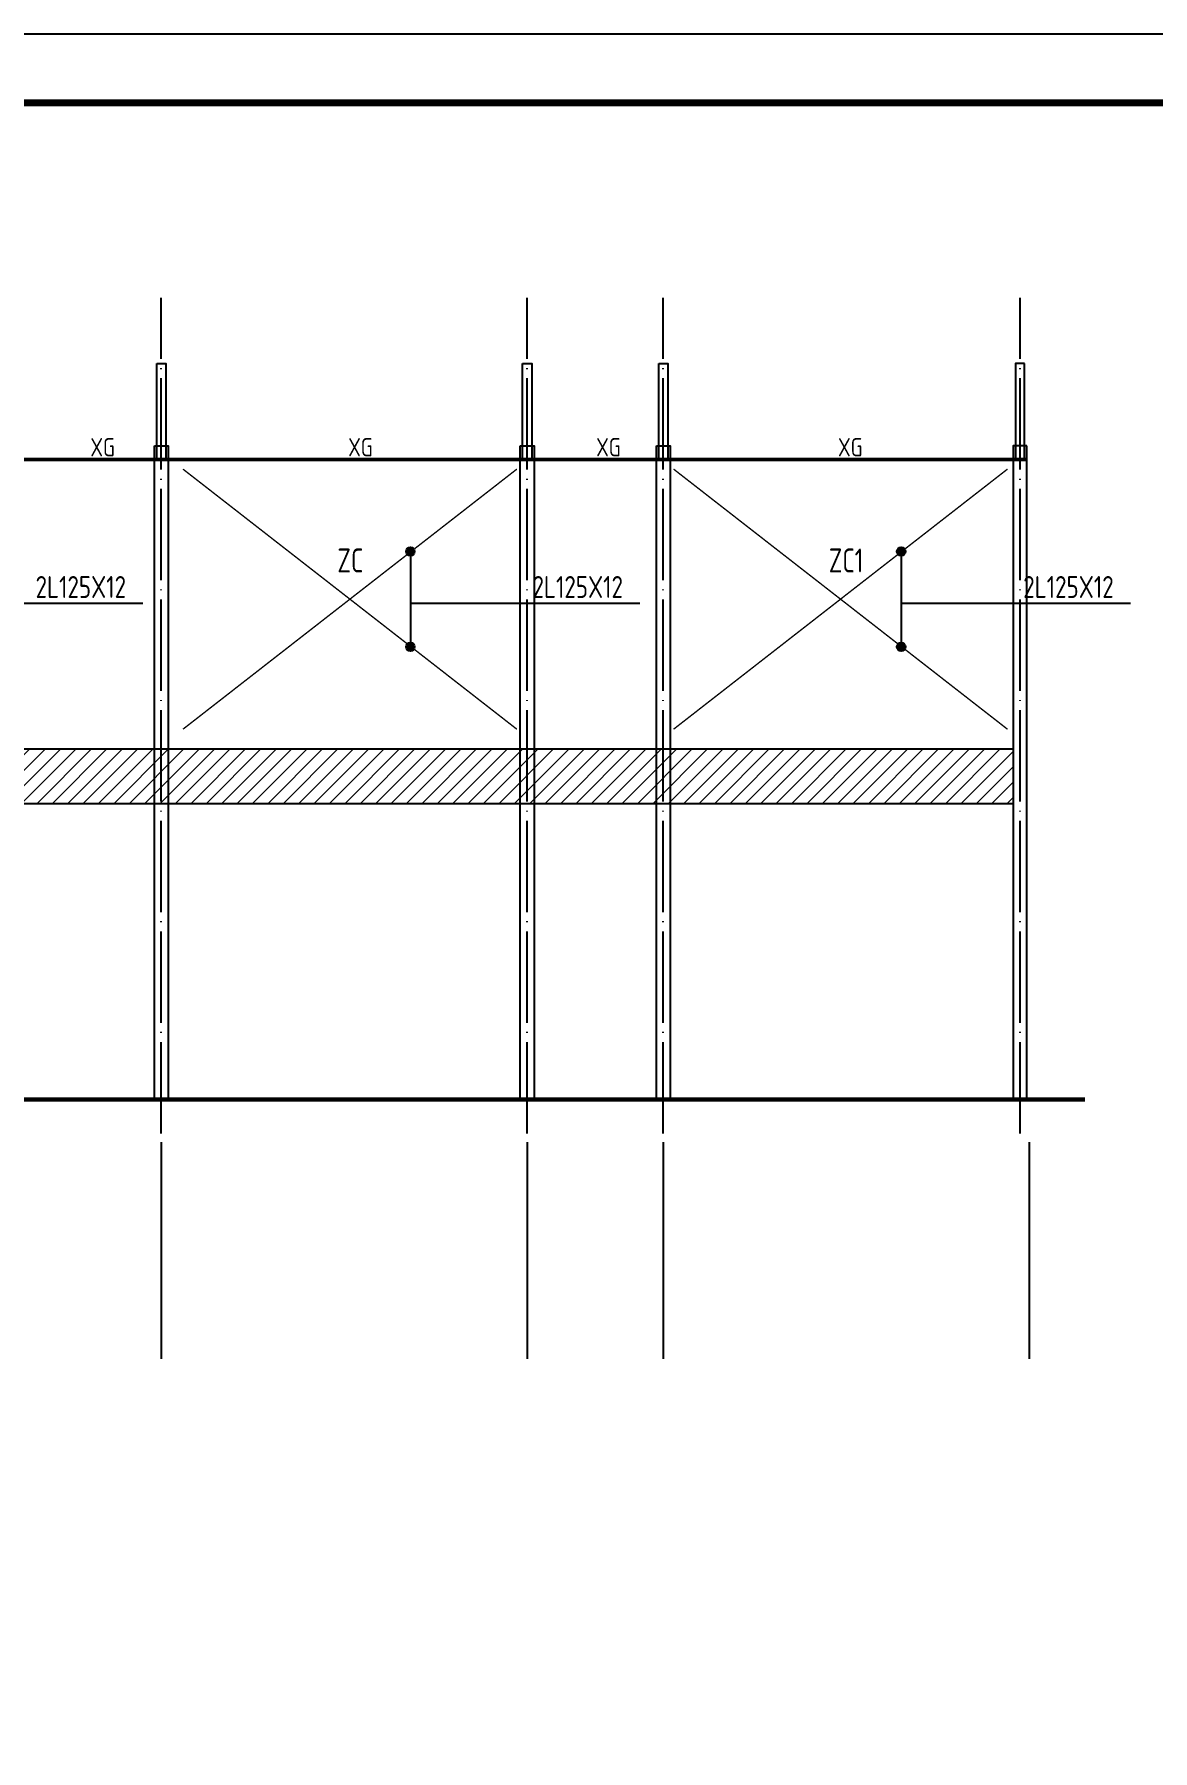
# Model space of a CAD drawing. Extents: x 19118 to 566552, y -1188739 to 92943.
# Drawn here: x 187009 to 211461, y -837828 to -800288 of the extents above; entities that cross this region are included whole.
import ezdxf

# ---------------------------------------------------------------- set-up
doc = ezdxf.new("R2010")
doc.units = 0
doc.header["$LTSCALE"] = 1000
doc.header["$MEASUREMENT"] = 0
for name, pattern in [('DASH', [0.35, 0.25, -0.1]), ('DOTE', [2.42, 2, -0.2, 0.02, -0.2]), ('线型6', [8.75, 5, -1.25, 1.25, -1.25])]:
    doc.linetypes.add(name, pattern=pattern)
for name, color, linetype in [('10', 7, 'CONTINUOUS'), ('3T_BAR', 7, 'CONTINUOUS'), ('A_DE_DETAIL_3', 144, 'CONTINUOUS'), ('AXIS', 3, 'CONTINUOUS'), ('DOTE', 9, 'DOTE'), ('PUB_DIM', 3, 'CONTINUOUS'), ('PUB_TEXT', 7, 'CONTINUOUS'), ('PUB_TITLE', 4, 'CONTINUOUS'), ('WALL', 6, 'CONTINUOUS'), ('系杆', 7, 'CONTINUOUS')]:
    doc.layers.add(name, color=color, linetype=linetype)
doc.layers.add('111', color=9, linetype='线型6', lineweight=18)
doc.layers.add('柱间支撑', color=40, linetype='CONTINUOUS', lineweight=25)
doc.styles.add('_HZDX', font='atssdeng.shx', dxfattribs={"width": 0.8, "bigfont": 'atssdchn.shx'})
doc.styles.add('TSSD_Rein', font='atssdeng.shx', dxfattribs={"width": 0.7, "bigfont": 'atssdchn.shx'})

msp = doc.modelspace()

# ---------------------------------------------------------------- hatches: boundary and pattern name
at = {"layer": '111'}
h = msp.add_hatch(dxfattribs=at)
h.set_pattern_fill('ANSI31', color=256, scale=150, style=0)
h.set_pattern_definition([(45, (47124.26, -44097.6), (-168.3798, 168.3798), [])])
h.paths.add_polyline_path([(168568.24, -815916.74), (208411.1, -815916.74), (208411.1, -817116.74), (168568.24, -817116.74)])
at = {"layer": 'PUB_DIM'}
for points in [[(195324.83, -811601.91, -1), (195137.12, -811601.91, -1)], [(206054.11, -811601.91, -1), (205866.4, -811601.91, -1)], [(195324.83, -813683.03, -1), (195137.12, -813683.03, -1)], [(206054.11, -813683.03, -1), (205866.4, -813683.03, -1)]]:
    msp.add_hatch(color=256, dxfattribs=at).paths.add_polyline_path(points)

# ---------------------------------------------------------------- linework, layer by layer
at = {"layer": '3T_BAR', "const_width": 100}
msp.add_lwpolyline([(166095.7, -823586.74), (209985.18, -823586.74)], dxfattribs=at)
at = {"layer": 'A_DE_DETAIL_3'}
for points in [[(189684.87, -807486.74), (189884.87, -807486.74), (189884.87, -809573.66), (189684.87, -809573.66)], [(197684.87, -807486.74), (197884.87, -807486.74), (197884.87, -809573.66), (197684.87, -809573.66)], [(200661.1, -807486.74), (200861.1, -807486.74), (200861.1, -809573.66), (200661.1, -809573.66)], [(208661.1, -807486.74), (208461.1, -807486.74), (208461.1, -809573.66), (208661.1, -809573.66)], [(189634.87, -809286.74), (189934.87, -809286.74), (189934.87, -823586.74), (189634.87, -823586.74)], [(197634.87, -809286.74), (197934.87, -809286.74), (197934.87, -823586.74), (197634.87, -823586.74)], [(200611.1, -809286.74), (200911.1, -809286.74), (200911.1, -823586.74), (200611.1, -823586.74)], [(208711.1, -809286.74), (208411.1, -809286.74), (208411.1, -823586.74), (208711.1, -823586.74)]]:
    msp.add_lwpolyline(points, close=True, dxfattribs=at)
at = {"layer": 'AXIS'}
for p, q in [((189784.87, -824516.17), (189784.87, -829256.15)), ((197784.87, -824516.17), (197784.87, -829256.15)), ((200761.1, -824516.17), (200761.1, -829256.15)), ((208761.1, -824516.17), (208761.1, -829256.15))]:
    msp.add_line(p, q, dxfattribs=at)
at = {"layer": 'DOTE', "linetype": 'DOTE'}
for p, q in [((189784.87, -824328.67), (189784.87, -806054.17)), ((197784.87, -824328.67), (197784.87, -806054.17)), ((200761.1, -824328.67), (200761.1, -806054.17)), ((208561.1, -824328.67), (208561.1, -806054.17))]:
    msp.add_line(p, q, dxfattribs=at)
at = {"layer": 'PUB_DIM'}
for p, q in [((195230.97, -811620.5), (195230.97, -813683.03)), ((205960.26, -811620.5), (205960.26, -813683.03)), ((184365.51, -812732.46), (189382.03, -812732.46)), ((195230.97, -812732.46), (200247.49, -812732.46)), ((205960.26, -812732.46), (210976.77, -812732.46))]:
    msp.add_line(p, q, dxfattribs=at)
for centre in [(195230.97, -811601.91), (205960.26, -811601.91), (195230.97, -813683.03), (205960.26, -813683.03)]:
    msp.add_circle(centre, 93.85, dxfattribs=at)
at = {"layer": 'PUB_TITLE'}
msp.add_lwpolyline([(77811.65, -889388.06), (235461.65, -889388.06), (235461.65, -800288.06), (77811.65, -800288.06)], close=True, dxfattribs=at)
at = {"layer": 'PUB_TITLE', "const_width": 150}
msp.add_lwpolyline([(81561.65, -887888.06), (233961.65, -887888.06), (233961.65, -801788.06), (81561.65, -801788.06)], close=True, dxfattribs=at)
at = {"layer": 'WALL'}
msp.add_lwpolyline([(168568.24, -815916.74), (208411.1, -815916.74), (208411.1, -817116.74), (168568.24, -817116.74)], close=True, dxfattribs=at)
at = {"layer": '柱间支撑', "linetype": 'DASH', "ltscale": 2, "const_width": 30}
for points in [[(190259.25, -815486.74), (197559.25, -809797.83)], [(197559.25, -815486.74), (190259.25, -809797.83)], [(208286.72, -815486.74), (200986.72, -809797.83)], [(200986.72, -815486.74), (208286.72, -809797.83)]]:
    msp.add_lwpolyline(points, dxfattribs=at)
at = {"layer": '系杆', "color": 3, "const_width": 80}
msp.add_lwpolyline([(168218.24, -809586.74), (208711.1, -809586.74)], dxfattribs=at)

# ---------------------------------------------------------------- texts
at = {"layer": '10', "style": 'TSSD_Rein', "width": 0.8}
for p in [(188235.27, -809518.78), (193872.87, -809518.78), (199295.17, -809518.78), (204582.5, -809518.78)]:
    msp.add_text('XG', height=400, dxfattribs=at).set_placement(p)
at = {"layer": 'PUB_TEXT', "style": '_HZDX', "width": 0.8}
for p in [(187036.21, -812615.62), (197901.67, -812615.62), (208630.96, -812615.62)]:
    msp.add_text('2L125X12', height=480, dxfattribs=at).set_placement(p)
at = {"layer": '柱间支撑', "lineweight": 5, "style": 'TSSD_Rein', "width": 0.75}
for s, p in [('ZC', (193635.45, -812058.44)), ('ZC1', (204380.47, -812058.44))]:
    msp.add_text(s, height=525, dxfattribs=at).set_placement(p)

doc.saveas('drawing.dxf')
